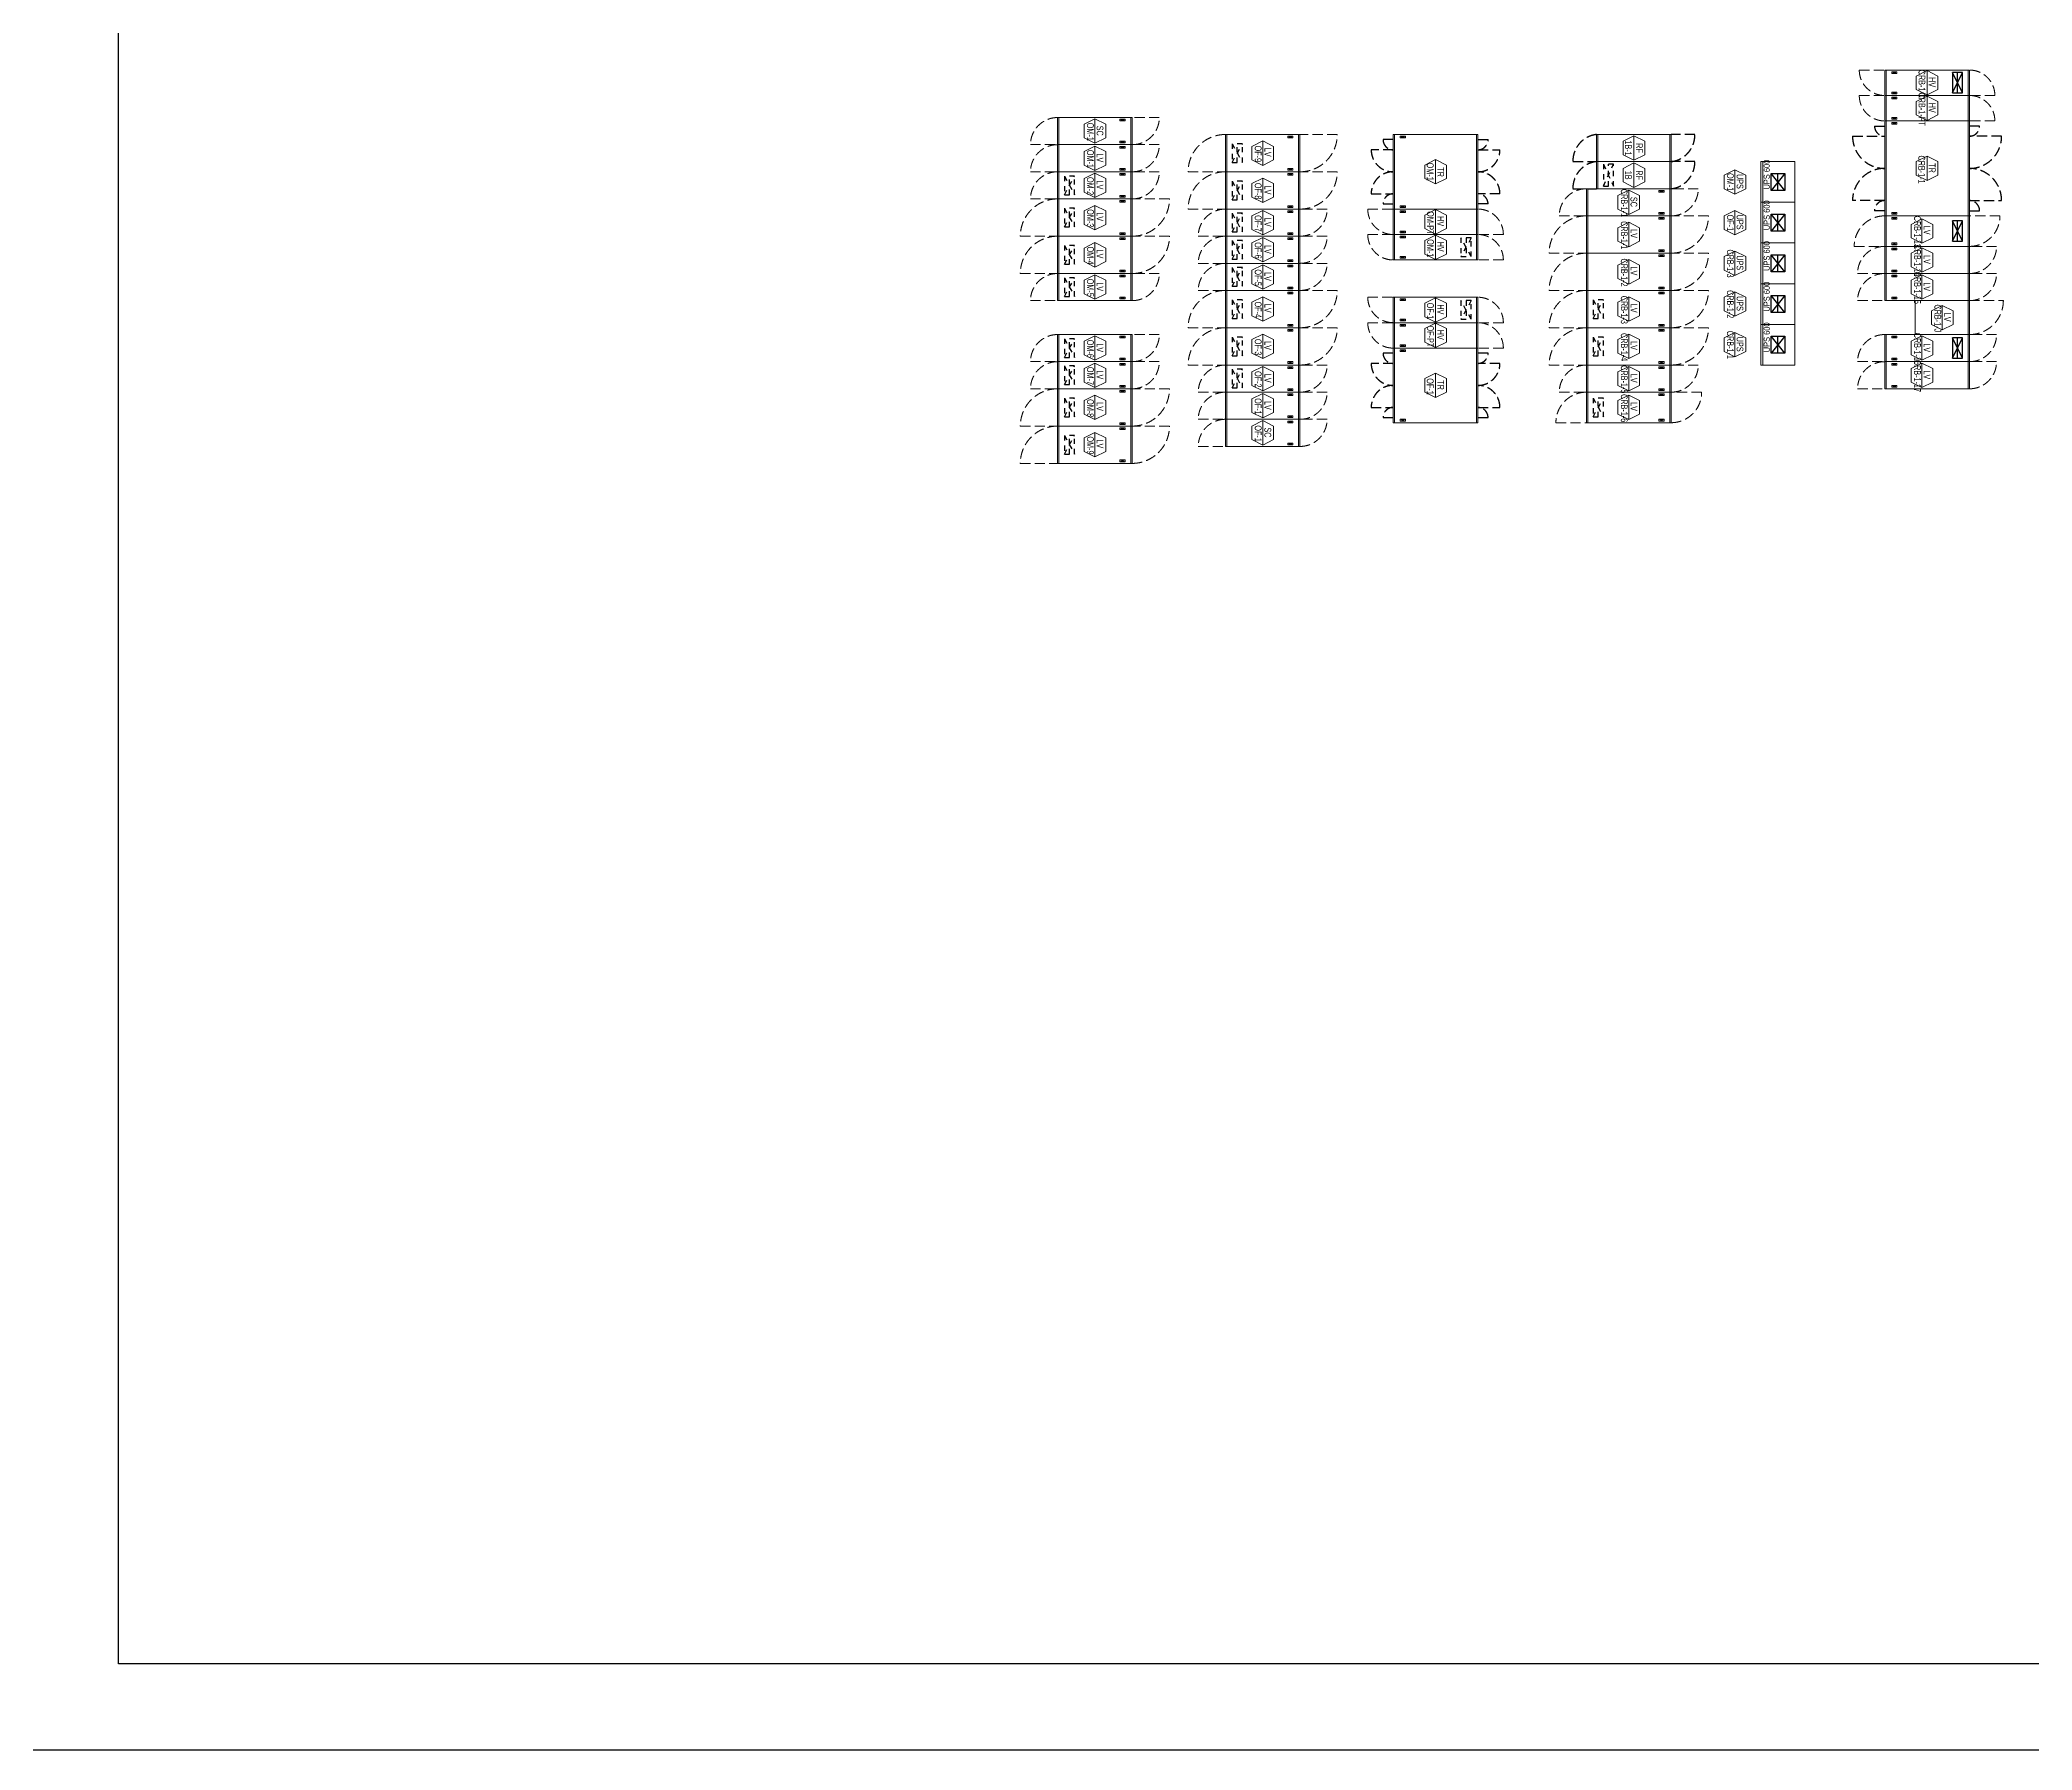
# Model space of a CAD drawing. Header units: millimetres. Extents: x 0 to 504600, y -356400 to 891000.
# Drawn here: x 254625 to 313400, y -356400 to -305959 of the extents above; entities that cross this region are included whole.
import ezdxf
from ezdxf.enums import TextEntityAlignment as Align

# ---------------------------------------------------------------- set-up
doc = ezdxf.new("R2010")
doc.units = ezdxf.units.MM
doc.header["$LTSCALE"] = 150
doc.linetypes.add('D1', pattern=[3, 1, -1, 1])
doc.linetypes.add('LH2', pattern=[2.85, 2, -0.85])
doc.layers.get('Defpoints').update_dxf_attribs({"color": 150})
doc.layers.add('-----31 Base Plan Equipment', color=5, linetype='Continuous', lineweight=0)
doc.layers.add('NOPLOT', color=191, linetype='Continuous', plot=False)
doc.styles.add('ELEC', font='')
doc.styles.get('ELEC').set_extended_font_data('Dotum')

# ---------------------------------------------------------------- blocks, each defined once
blk = doc.blocks.new('UPS 600kV')
blk.add_line((800, 850), (-402, 850))
blk.add_lwpolyline([(798, -100), (-402, -100), (-402, 900), (798, 900)], close=True)
at = {"layer": 'NOPLOT'}
for p, q in [((-52, 199), (448, 601)), ((448, 199), (-52, 601)), ((-52, 400), (448, 400))]:
    blk.add_line(p, q, dxfattribs=at)
blk.add_lwpolyline([(448, 601), (448, 199), (-52, 199), (-52, 601)], close=True, dxfattribs=at)
at = {"layer": 'NOPLOT', "style": 'ELEC', "width": 0.85}
blk.add_text('UPS 600', height=178.2, dxfattribs=at).set_placement((-26, 731), align=Align.MIDDLE_LEFT)
blk = doc.blocks.new('750X2500')
at = {"color": 8, "linetype": 'LH2'}
for p, q in [((-3250, 750), (-2458, 750)), ((750, 0), (-42, 0))]:
    blk.add_line(p, q, dxfattribs=at)
for p, q in [((-2460, 750), (-2460, 0)), ((-210, 700), (-360, 650)), ((-360, 700), (-210, 650)), ((-40, 750), (-40, 0)), ((-210, 50), (-360, 100)), ((-360, 50), (-210, 100))]:
    blk.add_line(p, q)
for points in [[(-2500, 750), (-2500, 0), (0, 0), (0, 750)], [(-360, 700), (-210, 700), (-210, 650), (-360, 650)], [(-360, 50), (-210, 50), (-210, 100), (-360, 100)]]:
    blk.add_lwpolyline(points, close=True)
for centre, start, end in [((-2500, 750), 180, 270), ((0, 0), 0, 90)]:
    blk.add_arc(centre, 750, start, end, dxfattribs=at)
blk = doc.blocks.new('800X2500')
for p, q in [((-2460, 800), (-2460, 0)), ((-210, 750), (-360, 700)), ((-360, 750), (-210, 700)), ((-40, 800), (-40, 0)), ((-210, 50), (-360, 100)), ((-360, 50), (-210, 100))]:
    blk.add_line(p, q)
at = {"color": 8, "linetype": 'LH2'}
for p, q in [((800, 800), (-42, 800)), ((-3300, 0), (-2458, 0))]:
    blk.add_line(p, q, dxfattribs=at)
for points in [[(-2500, 800), (-2500, 0), (0, 0), (0, 800)], [(-360, 750), (-210, 750), (-210, 700), (-360, 700)], [(-360, 50), (-210, 50), (-210, 100), (-360, 100)]]:
    blk.add_lwpolyline(points, close=True)
for centre, start, end in [((-2500, 0), 90, 180), ((0, 800), 270, 0)]:
    blk.add_arc(centre, 800, start, end, dxfattribs=at)
blk = doc.blocks.new('1100X2500')
for p, q in [((-2460, 1100), (-2460, 0)), ((-210, 1050), (-360, 1000)), ((-360, 1050), (-210, 1000)), ((-40, 1100), (-40, 0)), ((-210, 50), (-360, 100)), ((-360, 50), (-210, 100))]:
    blk.add_line(p, q)
at = {"color": 8, "linetype": 'LH2'}
for p, q in [((1100, 1100), (-42, 1100)), ((-3600, 0), (-2458, 0))]:
    blk.add_line(p, q, dxfattribs=at)
at = {"elevation": 0}
for points in [[(-2500, 1100), (-2500, 0), (0, 0), (0, 1100)], [(-360, 1050), (-210, 1050), (-210, 1000), (-360, 1000)], [(-360, 50), (-210, 50), (-210, 100), (-360, 100)]]:
    blk.add_lwpolyline(points, close=True, dxfattribs=at)
at = {"color": 8, "linetype": 'LH2'}
for centre, start, end in [((-2500, 0), 90, 180), ((0, 1100), 270, 0)]:
    blk.add_arc(centre, 1100, start, end, dxfattribs=at)
blk = doc.blocks.new('900X2500')
for p, q in [((-2460, 900), (-2460, 0)), ((-210, 850), (-360, 800)), ((-360, 850), (-210, 800)), ((-40, 900), (-40, 0)), ((-210, 50), (-360, 100)), ((-360, 50), (-210, 100))]:
    blk.add_line(p, q)
at = {"color": 8, "linetype": 'LH2'}
for p, q in [((900, 900), (-42, 900)), ((-3400, 0), (-2458, 0))]:
    blk.add_line(p, q, dxfattribs=at)
at = {"elevation": 0}
for points in [[(-2500, 900), (-2500, 0), (0, 0), (0, 900)], [(-360, 850), (-210, 850), (-210, 800), (-360, 800)], [(-360, 50), (-210, 50), (-210, 100), (-360, 100)]]:
    blk.add_lwpolyline(points, close=True, dxfattribs=at)
at = {"color": 8, "linetype": 'LH2'}
for centre, start, end in [((-2500, 0), 90, 180), ((0, 900), 270, 0)]:
    blk.add_arc(centre, 900, start, end, dxfattribs=at)
blk = doc.blocks.new('800x2200')
for p, q in [((-2160, 0), (-2160, 800)), ((-1990, 750), (-1840, 700)), ((-1840, 750), (-1990, 700)), ((-40, 0), (-40, 800)), ((-1990, 50), (-1840, 100)), ((-1840, 50), (-1990, 100))]:
    blk.add_line(p, q)
at = {"color": 8, "linetype": 'LH2'}
for p, q in [((800, 800), (-42, 800)), ((-3000, 0), (-2158, 0))]:
    blk.add_line(p, q, dxfattribs=at)
for points in [[(0, 0), (0, 800), (-2200, 800), (-2200, 0)], [(-1840, 750), (-1990, 750), (-1990, 700), (-1840, 700)], [(-1840, 50), (-1990, 50), (-1990, 100), (-1840, 100)]]:
    blk.add_lwpolyline(points, close=True)
for centre, start, end in [((-2200, 0), 90, 180), ((0, 800), 270, 0)]:
    blk.add_arc(centre, 800, start, end, dxfattribs=at)
blk = doc.blocks.new('1100x2200')
for p, q in [((-2160, 0), (-2160, 1100)), ((-1990, 1050), (-1840, 1000)), ((-1840, 1050), (-1990, 1000)), ((-40, 0), (-40, 1100)), ((-1990, 50), (-1840, 100)), ((-1840, 50), (-1990, 100))]:
    blk.add_line(p, q)
at = {"color": 8, "linetype": 'LH2'}
for p, q in [((1100, 1100), (-42, 1100)), ((-3300, 0), (-2158, 0))]:
    blk.add_line(p, q, dxfattribs=at)
at = {"elevation": 0}
for points in [[(0, 0), (0, 1100), (-2200, 1100), (-2200, 0)], [(-1840, 1050), (-1990, 1050), (-1990, 1000), (-1840, 1000)], [(-1840, 50), (-1990, 50), (-1990, 100), (-1840, 100)]]:
    blk.add_lwpolyline(points, close=True, dxfattribs=at)
at = {"color": 8, "linetype": 'LH2'}
for centre, start, end in [((-2200, 0), 90, 180), ((0, 1100), 270, 0)]:
    blk.add_arc(centre, 1100, start, end, dxfattribs=at)

msp = doc.modelspace()

# ---------------------------------------------------------------- linework, layer by layer
at = {"layer": '-----31 Base Plan Equipment'}
for p, q in [((309090, -311150), (309090, -308350)), ((309410, -308450), (309260, -308400)), ((309410, -308400), (309260, -308450)), ((311510, -311150), (311510, -308350)), ((294590, -308750), (294590, -310950)), ((294910, -308800), (294760, -308850)), ((294910, -308850), (294760, -308800)), ((297010, -308750), (297010, -310950)), ((300592, -309550), (300592, -308750)), ((302710, -309550), (302710, -308750)), ((300592, -310350), (300592, -309550)), ((302710, -310350), (302710, -309550)), ((294910, -310850), (294760, -310900)), ((294910, -310900), (294760, -310850)), ((309410, -311100), (309260, -311050)), ((309410, -311050), (309260, -311100)), ((311510, -313650), (311508, -314650)), ((294590, -317250), (294590, -315050)), ((294910, -315150), (294760, -315100)), ((294910, -315100), (294760, -315150)), ((297010, -317250), (297010, -315050)), ((294910, -317200), (294760, -317150)), ((294910, -317150), (294760, -317200))]:
    msp.add_line(p, q, dxfattribs=at)
at = {"layer": '-----31 Base Plan Equipment', "linetype": 'LH2'}
msp.add_line((311550, -313650), (312550, -313650), dxfattribs=at)
at = {"layer": '-----31 Base Plan Equipment'}
for points in [[(310300, -306865), (310300, -307585), (310620, -307425), (310620, -307025), (310300, -306865), (309980, -307025), (309980, -307425), (310300, -307585)], [(310300, -307615), (310300, -308335), (310620, -308175), (310620, -307775), (310300, -307615), (309980, -307775), (309980, -308175), (310300, -308335)], [(285750, -308290), (285750, -309010), (286070, -308850), (286070, -308450), (285750, -308290), (285430, -308450), (285430, -308850), (285750, -309010)], [(285750, -309090), (285750, -309810), (286070, -309650), (286070, -309250), (285750, -309090), (285430, -309250), (285430, -309650), (285750, -309810)], [(295800, -310210), (295800, -309490), (296120, -309650), (296120, -310050), (295800, -310210), (295480, -310050), (295480, -309650), (295800, -309490)], [(310300, -309390), (310300, -310110), (310620, -309950), (310620, -309550), (310300, -309390), (309980, -309550), (309980, -309950), (310300, -310110)], [(285750, -309890), (285750, -310610), (286070, -310450), (286070, -310050), (285750, -309890), (285430, -310050), (285430, -310450), (285750, -310610)], [(304630, -309790), (304630, -310510), (304310, -310350), (304310, -309950), (304630, -309790), (304950, -309950), (304950, -310350), (304630, -310510)], [(285750, -310840), (285750, -311560), (286070, -311400), (286070, -311000), (285750, -310840), (285430, -311000), (285430, -311400), (285750, -311560)], [(295800, -310965), (295800, -311685), (296120, -311525), (296120, -311125), (295800, -310965), (295480, -311125), (295480, -311525), (295800, -311685)], [(304630, -310990), (304630, -311710), (304310, -311550), (304310, -311150), (304630, -310990), (304950, -311150), (304950, -311550), (304630, -311710)], [(310150, -311240), (310150, -311960), (310470, -311800), (310470, -311400), (310150, -311240), (309830, -311400), (309830, -311800), (310150, -311960)], [(285750, -311940), (285750, -312660), (286070, -312500), (286070, -312100), (285750, -311940), (285430, -312100), (285430, -312500), (285750, -312660)], [(295800, -311715), (295800, -312435), (296120, -312275), (296120, -311875), (295800, -311715), (295480, -311875), (295480, -312275), (295800, -312435)], [(310150, -312090), (310150, -312810), (310470, -312650), (310470, -312250), (310150, -312090), (309830, -312250), (309830, -312650), (310150, -312810)], [(304630, -312190), (304630, -312910), (304310, -312750), (304310, -312350), (304630, -312190), (304950, -312350), (304950, -312750), (304630, -312910)], [(295800, -313565), (295800, -314285), (296120, -314125), (296120, -313725), (295800, -313565), (295480, -313725), (295480, -314125), (295800, -314285)], [(304630, -313390), (304630, -314110), (304310, -313950), (304310, -313550), (304630, -313390), (304950, -313550), (304950, -313950), (304630, -314110)], [(310750, -313790), (310750, -314510), (311070, -314350), (311070, -313950), (310750, -313790), (310430, -313950), (310430, -314350), (310750, -314510)], [(295800, -314315), (295800, -315035), (296120, -314875), (296120, -314475), (295800, -314315), (295480, -314475), (295480, -314875), (295800, -315035)], [(285750, -314690), (285750, -315410), (286070, -315250), (286070, -314850), (285750, -314690), (285430, -314850), (285430, -315250), (285750, -315410)], [(304630, -314590), (304630, -315310), (304310, -315150), (304310, -314750), (304630, -314590), (304950, -314750), (304950, -315150), (304630, -315310)], [(310150, -314690), (310150, -315410), (310470, -315250), (310470, -314850), (310150, -314690), (309830, -314850), (309830, -315250), (310150, -315410)], [(285750, -315490), (285750, -316210), (286070, -316050), (286070, -315650), (285750, -315490), (285430, -315650), (285430, -316050), (285750, -316210)], [(290700, -315590), (290700, -316310), (291020, -316150), (291020, -315750), (290700, -315590), (290380, -315750), (290380, -316150), (290700, -316310)], [(295800, -315790), (295800, -316510), (296120, -316350), (296120, -315950), (295800, -315790), (295480, -315950), (295480, -316350), (295800, -316510)], [(290700, -316390), (290700, -317110), (291020, -316950), (291020, -316550), (290700, -316390), (290380, -316550), (290380, -316950), (290700, -317110)], [(301500, -316440), (301500, -317160), (301820, -317000), (301820, -316600), (301500, -316440), (301180, -316600), (301180, -317000), (301500, -317160)], [(290700, -317190), (290700, -317910), (291020, -317750), (291020, -317350), (290700, -317190), (290380, -317350), (290380, -317750), (290700, -317910)]]:
    msp.add_lwpolyline(points, dxfattribs=at)
for points in [[(309050, -311150), (309050, -308350), (311550, -308350), (311550, -311150)], [(309260, -308450), (309260, -308400), (309410, -308400), (309410, -308450)], [(294550, -308750), (294550, -310950), (297050, -310950), (297050, -308750)], [(294760, -308800), (294760, -308850), (294910, -308850), (294910, -308800)], [(294760, -310850), (294760, -310900), (294910, -310900), (294910, -310850)], [(309260, -311100), (309260, -311050), (309410, -311050), (309410, -311100)], [(311550, -313650), (309950, -313650), (309950, -314650), (311550, -314650)], [(294550, -317250), (294550, -315050), (297050, -315050), (297050, -317250)], [(294760, -315150), (294760, -315100), (294910, -315100), (294910, -315150)], [(294760, -317200), (294760, -317150), (294910, -317150), (294910, -317200)]]:
    msp.add_lwpolyline(points, close=True, dxfattribs=at)
at = {"layer": '-----31 Base Plan Equipment', "elevation": 0}
for points in [[(290700, -308940), (290700, -309660), (291020, -309500), (291020, -309100), (290700, -308940), (290380, -309100), (290380, -309500), (290700, -309660)], [(301650, -308790), (301650, -309510), (301330, -309350), (301330, -308950), (301650, -308790), (301970, -308950), (301970, -309350), (301650, -309510)], [(301650, -309590), (301650, -310310), (301330, -310150), (301330, -309750), (301650, -309590), (301970, -309750), (301970, -310150), (301650, -310310)], [(290700, -310040), (290700, -310760), (291020, -310600), (291020, -310200), (290700, -310040), (290380, -310200), (290380, -310600), (290700, -310760)], [(301500, -310390), (301500, -311110), (301820, -310950), (301820, -310550), (301500, -310390), (301180, -310550), (301180, -310950), (301500, -311110)], [(290700, -310990), (290700, -311710), (291020, -311550), (291020, -311150), (290700, -310990), (290380, -311150), (290380, -311550), (290700, -311710)], [(301500, -311340), (301500, -312060), (301820, -311900), (301820, -311500), (301500, -311340), (301180, -311500), (301180, -311900), (301500, -312060)], [(290700, -311790), (290700, -312510), (291020, -312350), (291020, -311950), (290700, -311790), (290380, -311950), (290380, -312350), (290700, -312510)], [(290700, -312590), (290700, -313310), (291020, -313150), (291020, -312750), (290700, -312590), (290380, -312750), (290380, -313150), (290700, -313310)], [(301500, -312440), (301500, -313160), (301820, -313000), (301820, -312600), (301500, -312440), (301180, -312600), (301180, -313000), (301500, -313160)], [(285750, -312890), (285750, -313610), (286070, -313450), (286070, -313050), (285750, -312890), (285430, -313050), (285430, -313450), (285750, -313610)], [(310150, -312890), (310150, -313610), (310470, -313450), (310470, -313050), (310150, -312890), (309830, -313050), (309830, -313450), (310150, -313610)], [(290700, -313540), (290700, -314260), (291020, -314100), (291020, -313700), (290700, -313540), (290380, -313700), (290380, -314100), (290700, -314260)], [(301500, -313540), (301500, -314260), (301820, -314100), (301820, -313700), (301500, -313540), (301180, -313700), (301180, -314100), (301500, -314260)], [(290700, -314640), (290700, -315360), (291020, -315200), (291020, -314800), (290700, -314640), (290380, -314800), (290380, -315200), (290700, -315360)], [(301500, -314640), (301500, -315360), (301820, -315200), (301820, -314800), (301500, -314640), (301180, -314800), (301180, -315200), (301500, -315360)], [(301500, -315590), (301500, -316310), (301820, -316150), (301820, -315750), (301500, -315590), (301180, -315750), (301180, -316150), (301500, -316310)], [(310150, -315490), (310150, -316210), (310470, -316050), (310470, -315650), (310150, -315490), (309830, -315650), (309830, -316050), (310150, -316210)], [(285750, -316440), (285750, -317160), (286070, -317000), (286070, -316600), (285750, -316440), (285430, -316600), (285430, -317000), (285750, -317160)], [(285750, -317540), (285750, -318260), (286070, -318100), (286070, -317700), (285750, -317540), (285430, -317700), (285430, -318100), (285750, -318260)]]:
    msp.add_lwpolyline(points, dxfattribs=at)
for points in [[(302750, -309550), (302750, -308750), (300550, -308750), (300550, -309550)], [(302750, -310350), (302750, -309550), (300550, -309550), (300550, -310350)]]:
    msp.add_lwpolyline(points, close=True, dxfattribs=at)
at = {"layer": '-----31 Base Plan Equipment', "linetype": 'LH2'}
msp.add_arc((311550, -313650), 1000, 270, 360, dxfattribs=at)
at = {"color": 8, "linetype": 'LH2', "elevation": 0}
for points in [[(309050, -311000), (308750, -311000, -0.414214), (309050, -310700), (308100, -310700, -0.414214), (309050, -309750, -0.414214), (308100, -308800), (309050, -308800, -0.414214), (308750, -308500), (309050, -308500)], [(311550, -311000), (311850, -311000, 0.414214), (311550, -310700), (312500, -310700, 0.414214), (311550, -309750, 0.414214), (312500, -308800), (311550, -308800, 0.414214), (311850, -308500), (311550, -308500)], [(294550, -308900), (294250, -308900, 0.414214), (294550, -309200), (293900, -309200, 0.414214), (294550, -309850, 0.414214), (293900, -310500), (294550, -310500, 0.414214), (294250, -310800), (294550, -310800)], [(297050, -308900), (297350, -308900, -0.414214), (297050, -309200), (297700, -309200, -0.414214), (297050, -309850, -0.414214), (297700, -310500), (297050, -310500, -0.414214), (297350, -310800), (297050, -310800)], [(300550, -308750, 0.385743), (299850, -309550), (300550, -309550)], [(302750, -309550, 0.385743), (303450, -308750), (302750, -308750)], [(300550, -309550, 0.385743), (299850, -310350), (300550, -310350)], [(302750, -310350, 0.385743), (303450, -309550), (302750, -309550)], [(294550, -315200), (294250, -315200, 0.414214), (294550, -315500), (293900, -315500, 0.414214), (294550, -316150, 0.414214), (293900, -316800), (294550, -316800, 0.414214), (294250, -317100), (294550, -317100)], [(297050, -317100), (297350, -317100, 0.414214), (297050, -316800), (297700, -316800, 0.414214), (297050, -316150, 0.414214), (297700, -315500), (297050, -315500, 0.414214), (297350, -315200), (297050, -315200)]]:
    msp.add_lwpolyline(points, format="xyb", dxfattribs=at)
at = {"layer": 'Defpoints'}
for points in [[(252300, -267300), (378450, -267300), (378450, -356400), (252300, -356400)], [(256950, -269850), (361950, -269850), (361950, -353850), (256950, -353850)]]:
    msp.add_lwpolyline(points, close=True, dxfattribs=at)
at = {"layer": 'NOPLOT'}
for p, q in [((311050, -307525), (311350, -306925)), ((311350, -307525), (311050, -306925)), ((311200, -307525), (311200, -306925)), ((311050, -311900), (311350, -311300)), ((311350, -311900), (311050, -311300)), ((311200, -311900), (311200, -311300)), ((311050, -315350), (311350, -314750)), ((311350, -315350), (311050, -314750)), ((311200, -315350), (311200, -314750))]:
    msp.add_line(p, q, dxfattribs=at)
at = {"layer": 'NOPLOT', "linetype": 'D1'}
for p, q in [((289800, -309575), (290100, -309025)), ((289800, -309025), (290100, -309575)), ((289950, -309575), (289950, -309025)), ((300750, -310275), (301050, -309625)), ((300750, -309625), (301050, -310275)), ((300900, -310275), (300900, -309625)), ((284850, -310525), (285150, -309975)), ((284850, -309975), (285150, -310525)), ((285000, -310525), (285000, -309975)), ((289800, -310675), (290100, -310125)), ((289800, -310125), (290100, -310675)), ((289950, -310675), (289950, -310125)), ((284850, -311475), (285150, -310925)), ((284850, -310925), (285150, -311475)), ((285000, -311475), (285000, -310925)), ((289800, -311625), (290100, -311075)), ((289800, -311075), (290100, -311625)), ((289950, -311625), (289950, -311075)), ((284850, -312575), (285150, -312025)), ((284850, -312025), (285150, -312575)), ((285000, -312575), (285000, -312025)), ((289800, -312425), (290100, -311875)), ((289800, -311875), (290100, -312425)), ((289950, -312425), (289950, -311875)), ((296850, -311800), (296550, -312350)), ((296850, -312350), (296550, -311800)), ((296700, -311800), (296700, -312350)), ((289800, -313225), (290100, -312675)), ((289800, -312675), (290100, -313225)), ((289950, -313225), (289950, -312675)), ((284850, -313525), (285150, -312975)), ((284850, -312975), (285150, -313525)), ((285000, -313525), (285000, -312975)), ((289800, -314175), (290100, -313625)), ((289800, -313625), (290100, -314175)), ((289950, -314175), (289950, -313625)), ((296850, -313650), (296550, -314200)), ((296850, -314200), (296550, -313650)), ((296700, -313650), (296700, -314200)), ((300450, -314175), (300750, -313625)), ((300450, -313625), (300750, -314175)), ((300600, -314175), (300600, -313625)), ((284850, -315325), (285150, -314775)), ((284850, -314775), (285150, -315325)), ((285000, -315325), (285000, -314775)), ((289800, -315275), (290100, -314725)), ((289800, -314725), (290100, -315275)), ((289950, -315275), (289950, -314725)), ((300450, -315275), (300750, -314725)), ((300450, -314725), (300750, -315275)), ((300600, -315275), (300600, -314725)), ((284850, -316125), (285150, -315575)), ((284850, -315575), (285150, -316125)), ((285000, -316125), (285000, -315575)), ((289800, -316225), (290100, -315675)), ((289800, -315675), (290100, -316225)), ((289950, -316225), (289950, -315675)), ((284850, -317075), (285150, -316525)), ((284850, -316525), (285150, -317075)), ((285000, -317075), (285000, -316525)), ((300450, -317075), (300750, -316525)), ((300450, -316525), (300750, -317075)), ((300600, -317075), (300600, -316525)), ((284850, -318175), (285150, -317625)), ((284850, -317625), (285150, -318175)), ((285000, -318175), (285000, -317625))]:
    msp.add_line(p, q, dxfattribs=at)
at = {"layer": 'NOPLOT', "elevation": 0}
for points in [[(311050, -307525), (311350, -307525), (311350, -306925), (311050, -306925)], [(311050, -311900), (311350, -311900), (311350, -311300), (311050, -311300)], [(311050, -315350), (311350, -315350), (311350, -314750), (311050, -314750)]]:
    msp.add_lwpolyline(points, close=True, dxfattribs=at)
at = {"layer": 'NOPLOT', "linetype": 'D1'}
for points in [[(290100, -309575), (290100, -309025), (289800, -309025), (289800, -309575)], [(285150, -310525), (285150, -309975), (284850, -309975), (284850, -310525)], [(290100, -310675), (290100, -310125), (289800, -310125), (289800, -310675)], [(285150, -311475), (285150, -310925), (284850, -310925), (284850, -311475)], [(285150, -312575), (285150, -312025), (284850, -312025), (284850, -312575)], [(296550, -311800), (296550, -312350), (296850, -312350), (296850, -311800)], [(285150, -313525), (285150, -312975), (284850, -312975), (284850, -313525)], [(296550, -313650), (296550, -314200), (296850, -314200), (296850, -313650)], [(285150, -315325), (285150, -314775), (284850, -314775), (284850, -315325)], [(285150, -316125), (285150, -315575), (284850, -315575), (284850, -316125)], [(290100, -316225), (290100, -315675), (289800, -315675), (289800, -316225)], [(285150, -317075), (285150, -316525), (284850, -316525), (284850, -317075)], [(300750, -317075), (300750, -316525), (300450, -316525), (300450, -317075)], [(285150, -318175), (285150, -317625), (284850, -317625), (284850, -318175)]]:
    msp.add_lwpolyline(points, close=True, dxfattribs=at)
at = {"layer": 'NOPLOT', "linetype": 'D1', "elevation": 0}
for points in [[(301050, -310275), (301050, -309625), (300750, -309625), (300750, -310275)], [(290100, -311625), (290100, -311075), (289800, -311075), (289800, -311625)], [(290100, -312425), (290100, -311875), (289800, -311875), (289800, -312425)], [(290100, -313225), (290100, -312675), (289800, -312675), (289800, -313225)], [(290100, -314175), (290100, -313625), (289800, -313625), (289800, -314175)], [(300750, -314175), (300750, -313625), (300450, -313625), (300450, -314175)], [(290100, -315275), (290100, -314725), (289800, -314725), (289800, -315275)], [(300750, -315275), (300750, -314725), (300450, -314725), (300450, -315275)]]:
    msp.add_lwpolyline(points, close=True, dxfattribs=at)

# ---------------------------------------------------------------- block references
at = {"layer": '-----31 Base Plan Equipment'}
for name, p, rotation in [('750X2500', (309050, -306850), 180), ('750X2500', (309050, -307600), 180), ('800x2200', (284650, -308250), 180), ('800x2200', (284650, -309050), 180), ('1100x2200', (289600, -308750), 180), ('UPS 600kV', (306300, -310348), 89.99999999999999), ('800x2200', (284650, -309850), 180), ('1100x2200', (289600, -309850), 180), ('1100x2200', (284650, -310650), 180), ('UPS 600kV', (306300, -311548), 89.99999999999999), ('800x2200', (289600, -310950), 180), ('750X2500', (294550, -310950), 180), ('900X2500', (309050, -311150), 180), ('1100x2200', (284650, -311750), 180), ('800x2200', (289600, -311750), 180), ('750X2500', (294550, -311700), 180), ('UPS 600kV', (306300, -312748), 89.99999999999999), ('800X2500', (309050, -312050), 180), ('800x2200', (289600, -312550), 180), ('800x2200', (284650, -312850), 180), ('UPS 600kV', (306300, -313948), 89.99999999999999), ('800X2500', (309050, -312850), 180), ('1100x2200', (289600, -313350), 180), ('750X2500', (294550, -313550), 180), ('750X2500', (294550, -314300), 180), ('UPS 600kV', (306300, -315148), 89.99999999999999), ('800x2200', (284650, -314650), 180), ('1100x2200', (289600, -314450), 180), ('800X2500', (309050, -314650), 180), ('800x2200', (284650, -315450), 180), ('800x2200', (289600, -315550), 180), ('800X2500', (309050, -315450), 180), ('1100x2200', (284650, -316250), 180), ('800x2200', (289600, -316350), 180), ('1100x2200', (284650, -317350), 180), ('800x2200', (289600, -317150), 180)]:
    msp.add_blockref(name, p, dxfattribs=dict(at, rotation=rotation))
for name, p in [('800X2500', (302750, -311150)), ('1100X2500', (302750, -312250)), ('1100X2500', (302750, -313350)), ('1100X2500', (302750, -314450)), ('1100X2500', (302750, -315550)), ('800X2500', (302750, -316350)), ('900X2500', (302750, -317250))]:
    msp.add_blockref(name, p, dxfattribs=at)

# ---------------------------------------------------------------- texts
at = {"layer": '-----31 Base Plan Equipment', "style": 'ELEC', "width": 0.7}
for s, p in [('CRB-1-1', (310148, -307255)), ('HV', (310451, -307208)), ('CRB-1-PT', (310148, -308005)), ('HV', (310451, -307958)), ('OM-1', (285617, -308671)), ('SC', (285901, -308639)), ('OF-9', (290567, -309321)), ('1B-1', (301490, -309150, 0)), ('RF', (301810, -309150, 0)), ('OM-1', (285617, -309471)), ('LV', (285901, -309439)), ('LV', (290851, -309274)), ('OM-1', (295642, -309848)), ('TR', (295951, -309859)), ('CRB-1-1', (310142, -309783)), ('TR', (310451, -309738)), ('OM-2', (285617, -310271)), ('LV', (285901, -310239)), ('OF-8', (290567, -310421)), ('LV', (290851, -310389)), ('1B', (301490, -309950, 0)), ('RF', (301810, -309950, 0)), ('OM-1', (304496, -310155)), ('UPS', (304781, -310134)), ('CRB-1-1', (301367, -310771)), ('SC', (301651, -310739)), ('OM-3', (285617, -311221)), ('LV', (285901, -311174)), ('OF-7', (290567, -311371)), ('LV', (290851, -311339)), ('OM-PT', (295648, -311355)), ('HV', (295951, -311308)), ('CRB-1-1', (301367, -311721)), ('OF-1', (304496, -311355)), ('UPS', (304781, -311334)), ('CRB-1-13', (310017, -311621)), ('LV', (310301, -311574)), ('OF-6', (290567, -312171)), ('LV', (290851, -312139)), ('OM-1', (295648, -312105)), ('HV', (295951, -312058)), ('LV', (301651, -311674)), ('CRB-1-14', (310017, -312471)), ('OM-4', (285617, -312321)), ('LV', (285901, -312274)), ('CRB-1-2', (301367, -312821)), ('LV', (301651, -312774)), ('CRB-1-3', (304496, -312555)), ('UPS', (304781, -312534)), ('LV', (310301, -312439)), ('OM-5', (285617, -313271)), ('LV', (285901, -313239)), ('OF-5', (290567, -312971)), ('LV', (290851, -312939)), ('CRB-1-15', (310017, -313271)), ('LV', (310301, -313239)), ('OF-4', (290567, -313921)), ('LV', (290851, -313874)), ('OF-1', (295648, -313955)), ('HV', (295951, -313908)), ('CRB-1-3', (301367, -313921)), ('LV', (301651, -313874)), ('CRB-1-2', (304496, -313755)), ('UPS', (304781, -313734)), ('CRB-1-J', (310617, -314171)), ('OF-PT', (295648, -314705)), ('LV', (310901, -314139)), ('OM-6', (285617, -315071)), ('LV', (285901, -315039)), ('OF-3', (290567, -315021)), ('LV', (290851, -314974)), ('HV', (295951, -314658)), ('CRB-1-4', (301367, -315021)), ('LV', (301651, -314974)), ('CRB-1-1', (304496, -314955)), ('UPS', (304781, -314934)), ('CRB-1-16', (310017, -315071)), ('LV', (310301, -315039)), ('CRB-1-17', (310017, -315871)), ('OM-7', (285617, -315871)), ('LV', (285901, -315839)), ('OF-2', (290567, -315971)), ('LV', (290851, -315939)), ('OF-1', (295642, -316183)), ('TR', (295951, -316138)), ('CRB-1-5', (301367, -315971)), ('LV', (301651, -315939)), ('LV', (310301, -315839)), ('OM-8', (285617, -316821)), ('LV', (285901, -316774)), ('OF-1', (290567, -316771)), ('LV', (290851, -316739)), ('CRB-1-6', (301367, -316821)), ('LV', (301651, -316774)), ('OF-1', (290567, -317571)), ('OM-9', (285617, -317921)), ('LV', (285901, -317874)), ('SC', (290851, -317539))]:
    msp.add_text(s, height=200, rotation=270, dxfattribs=at).set_placement(p, align=Align.MIDDLE_CENTER)

doc.saveas('drawing.dxf')
